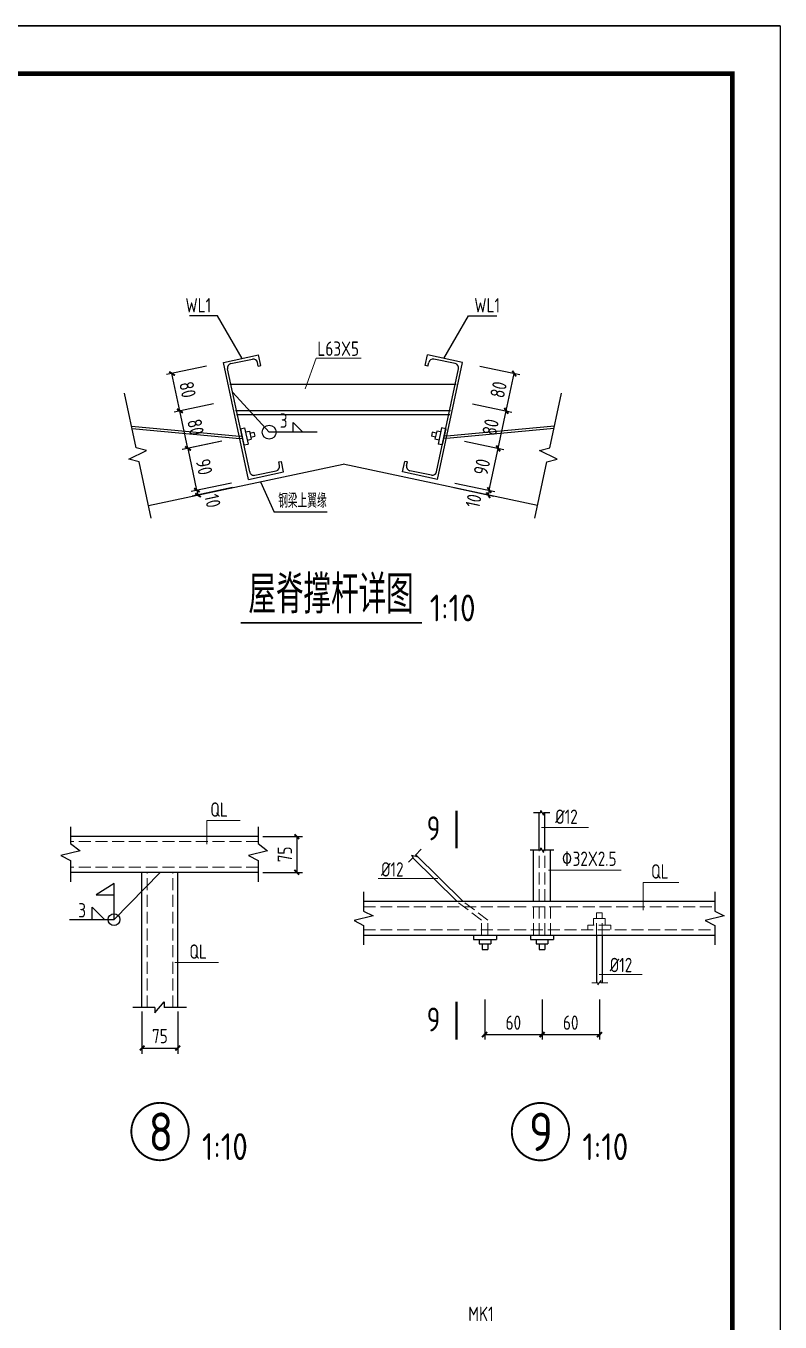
# Model space of a CAD drawing. Header units: millimetres. Extents: x 866561 to 877878, y 40199 to 44891.
# Drawn here: x 875753.6 to 875911.3, y 40531.2 to 40802.1 of the extents above; entities that cross this region are included whole.
import ezdxf

# ---------------------------------------------------------------- set-up
doc = ezdxf.new("R2010")
doc.units = ezdxf.units.MM
doc.header["$LTSCALE"] = 1000
doc.header["$MEASUREMENT"] = 0
doc.linetypes.add('DASH', pattern=[0.35, 0.25, -0.1])
for name, color, linetype, lineweight in [('1', 4, 'Continuous', 70), ('D3', 62, 'Continuous', 9), ('LZ', 64, 'Continuous', 9), ('数字', 3, 'Continuous', 9)]:
    doc.layers.add(name, color=color, linetype=linetype, lineweight=lineweight)
for name, color, linetype in [('D1', 112, 'Continuous'), ('D2', 6, 'Continuous'), ('DIM', 7, 'Continuous'), ('DRAWING0', 112, 'Continuous'), ('PUB_DIM', 3, 'Continuous'), ('THIN', 7, 'Continuous'), ('文字', 7, 'Continuous'), ('桩', 6, 'Continuous')]:
    doc.layers.add(name, color=color, linetype=linetype)
doc.styles.add('GBHZ', font='gbenor.shx', dxfattribs={"width": 0.9, "bigfont": 'gbcbig.shx'})
doc.dimstyles.new('100', dxfattribs={"dimscale": 0, "dimtxt": 3, "dimasz": 0.01, "dimexe": 1, "dimexo": 2, "dimgap": 1, "dimtad": 1, "dimdec": 0, "dimlfac": 100, "dimdsep": 46, "dimtxsty": 'GBHZ', "dimblk": 'JT', "dimcen": -2.5, "dimclrd": 7, "dimclre": 7, "dimclrt": 7, "dimadec": 0, "dimazin": 0, "dimtfac": 1, "dimtdec": 0, "dimtix": 1, "dimtmove": 2, "dimatfit": 3, "dimldrblk": 'JT', "dimfxl": 0, "dimtolj": 1, "dimlwd": -1, "dimlwe": -1, "dimarcsym": 0})
doc.dimstyles.new('Y10', dxfattribs={"dimscale": 0, "dimtxt": 3, "dimasz": 0.01, "dimexe": 1.2, "dimexo": 1, "dimgap": 1, "dimtad": 1, "dimdec": 0, "dimlfac": 10, "dimzin": 0, "dimdsep": 46, "dimtxsty": 'GBHZ', "dimblk1": 'DX', "dimblk2": 'DX', "dimsah": 1, "dimcen": 0.09, "dimdle": 1, "dimadec": 0, "dimazin": 0, "dimtfac": 1, "dimtdec": 0, "dimtix": 1, "dimtmove": 2, "dimatfit": 3, "dimldrblk": 'DX', "dimfxl": 0, "dimtolj": 1, "dimtzin": 0, "dimarcsym": 0})

# ---------------------------------------------------------------- blocks, each defined once
blk = doc.blocks.new('DX')
at = {"color": 0, "linetype": 'ByBlock', "const_width": 40}
blk.add_lwpolyline([(-54, -51), (46, 49)], dxfattribs=at)
blk = doc.blocks.new('*D715')
at = {"layer": 'Defpoints', "color": 0, "linetype": 'ByBlock', "transparency": 16777216}
for p in [(875795.48, 40715.52), (875787.46, 40713.81), (875797.53, 40706.79)]:
    blk.add_point(p, dxfattribs=at)
at = {"layer": 'dim', "color": 0, "linetype": 'ByBlock', "lineweight": -2, "transparency": 16777216}
for p, q in [((875794.5, 40715.31), (875786.29, 40713.56)), ((875789.33, 40705.06), (875787.46, 40713.8)), ((875796.55, 40706.58), (875788.15, 40704.8))]:
    blk.add_line(p, q, dxfattribs=at)
at = {"layer": 'dim', "color": 0, "linetype": 'ByBlock', "lineweight": -2, "transparency": 16777216, "xscale": 0.01, "yscale": 0.01, "zscale": 0.01}
for p, rotation in [((875787.46, 40713.81), 102.017186641582), ((875789.33, 40705.05), 282.017186641582)]:
    blk.add_blockref('DX', p, dxfattribs=dict(at, rotation=rotation))
at = {"layer": 'dim', "color": 0, "linetype": 'ByBlock', "transparency": 16777216, "insert": (875790.84, 40709.95), "char_height": 3, "attachment_point": 5, "rotation": 282.0172, "style": 'GBHZ'}
blk.add_mtext('\\A1;90', dxfattribs=at)
blk = doc.blocks.new('*D716')
at = {"layer": 'Defpoints', "color": 0, "linetype": 'ByBlock', "transparency": 16777216}
for p in [(875793.77, 40723.37), (875785.77, 40721.67), (875795.48, 40715.52)]:
    blk.add_point(p, dxfattribs=at)
at = {"layer": 'dim', "color": 0, "linetype": 'ByBlock', "lineweight": -2, "transparency": 16777216}
for p, q in [((875792.79, 40723.16), (875784.59, 40721.42)), ((875787.44, 40713.81), (875785.77, 40721.66)), ((875794.5, 40715.31), (875786.27, 40713.55))]:
    blk.add_line(p, q, dxfattribs=at)
at = {"layer": 'dim', "color": 0, "linetype": 'ByBlock', "lineweight": -2, "transparency": 16777216, "xscale": 0.01, "yscale": 0.01, "zscale": 0.01}
for p, rotation in [((875785.77, 40721.67), 102.017186641582), ((875787.44, 40713.8), 282.017186641582)]:
    blk.add_blockref('DX', p, dxfattribs=dict(at, rotation=rotation))
at = {"layer": 'dim', "color": 0, "linetype": 'ByBlock', "transparency": 16777216, "insert": (875789.05, 40718.26), "char_height": 3, "attachment_point": 5, "rotation": 282.0172, "style": 'GBHZ'}
blk.add_mtext('\\A1;80', dxfattribs=at)
blk = doc.blocks.new('*D717')
at = {"layer": 'Defpoints', "color": 0, "linetype": 'ByBlock', "transparency": 16777216}
for p in [(875792.31, 40731.24), (875784.1, 40729.49), (875793.77, 40723.37)]:
    blk.add_point(p, dxfattribs=at)
at = {"layer": 'dim', "color": 0, "linetype": 'ByBlock', "lineweight": -2, "transparency": 16777216}
for p, q in [((875791.33, 40731.03), (875782.93, 40729.24)), ((875785.76, 40721.68), (875784.1, 40729.48)), ((875792.79, 40723.16), (875784.59, 40721.42))]:
    blk.add_line(p, q, dxfattribs=at)
at = {"layer": 'dim', "color": 0, "linetype": 'ByBlock', "lineweight": -2, "transparency": 16777216, "xscale": 0.01, "yscale": 0.01, "zscale": 0.01}
for p, rotation in [((875784.1, 40729.49), 102.017186641582), ((875785.77, 40721.67), 282.017186641582)]:
    blk.add_blockref('DX', p, dxfattribs=dict(at, rotation=rotation))
at = {"layer": 'dim', "color": 0, "linetype": 'ByBlock', "transparency": 16777216, "insert": (875787.38, 40726.1), "char_height": 3, "attachment_point": 5, "rotation": 282.0172, "style": 'GBHZ'}
blk.add_mtext('\\A1;80', dxfattribs=at)
blk = doc.blocks.new('*D718')
at = {"layer": 'Defpoints', "color": 0, "linetype": 'ByBlock', "transparency": 16777216}
for p in [(875797.53, 40706.79), (875789.54, 40704.07), (875797.74, 40705.81)]:
    blk.add_point(p, dxfattribs=at)
at = {"layer": 'dim', "color": 0, "linetype": 'ByBlock', "lineweight": -2, "transparency": 16777216}
for p, q in [((875796.55, 40706.58), (875788.15, 40704.8)), ((875796.76, 40705.61), (875788.36, 40703.82)), ((875789.33, 40705.06), (875789.32, 40705.07)), ((875789.33, 40705.05), (875789.54, 40704.07)), ((875789.54, 40704.06), (875789.54, 40704.05))]:
    blk.add_line(p, q, dxfattribs=at)
at = {"layer": 'dim', "color": 0, "linetype": 'ByBlock', "lineweight": -2, "transparency": 16777216, "xscale": 0.01, "yscale": 0.01, "zscale": 0.01}
for p, rotation in [((875789.33, 40705.05), 282.017186641582), ((875789.54, 40704.07), 102.017186641582)]:
    blk.add_blockref('DX', p, dxfattribs=dict(at, rotation=rotation))
at = {"layer": 'dim', "color": 0, "linetype": 'ByBlock', "transparency": 16777216, "insert": (875792.6, 40702.84), "char_height": 3, "attachment_point": 5, "rotation": 282.0172, "style": 'GBHZ'}
blk.add_mtext('\\A1;10', dxfattribs=at)
blk = doc.blocks.new('*D825')
at = {"layer": 'Defpoints', "color": 0, "linetype": 'ByBlock', "transparency": 16777216}
for p in [(875844.29, 40715.52), (875852.31, 40713.81), (875842.24, 40706.79)]:
    blk.add_point(p, dxfattribs=at)
at = {"layer": 'dim', "color": 0, "linetype": 'ByBlock', "lineweight": -2, "transparency": 16777216}
for p, q in [((875845.27, 40715.31), (875853.48, 40713.56)), ((875850.45, 40705.06), (875852.31, 40713.8)), ((875843.22, 40706.58), (875851.62, 40704.8))]:
    blk.add_line(p, q, dxfattribs=at)
at = {"layer": 'dim', "color": 0, "linetype": 'ByBlock', "lineweight": -2, "transparency": 16777216, "xscale": 0.01, "yscale": 0.01, "zscale": 0.01}
for p, rotation in [((875852.31, 40713.81), 77.98281336494435), ((875850.45, 40705.05), 257.9828133649443)]:
    blk.add_blockref('DX', p, dxfattribs=dict(at, rotation=rotation))
at = {"layer": 'dim', "color": 0, "linetype": 'ByBlock', "transparency": 16777216, "insert": (875848.93, 40709.95), "char_height": 3, "attachment_point": 5, "rotation": 77.9828, "style": 'GBHZ'}
blk.add_mtext('\\A1;90', dxfattribs=at)
blk = doc.blocks.new('*D826')
at = {"layer": 'Defpoints', "color": 0, "linetype": 'ByBlock', "transparency": 16777216}
for p in [(875846.01, 40723.37), (875854.01, 40721.67), (875844.29, 40715.52)]:
    blk.add_point(p, dxfattribs=at)
at = {"layer": 'dim', "color": 0, "linetype": 'ByBlock', "lineweight": -2, "transparency": 16777216}
for p, q in [((875846.98, 40723.16), (875855.18, 40721.42)), ((875852.34, 40713.81), (875854.01, 40721.66)), ((875845.27, 40715.31), (875853.51, 40713.55))]:
    blk.add_line(p, q, dxfattribs=at)
at = {"layer": 'dim', "color": 0, "linetype": 'ByBlock', "lineweight": -2, "transparency": 16777216, "xscale": 0.01, "yscale": 0.01, "zscale": 0.01}
for p, rotation in [((875854.01, 40721.67), 77.98281336494435), ((875852.33, 40713.8), 257.9828133649443)]:
    blk.add_blockref('DX', p, dxfattribs=dict(at, rotation=rotation))
at = {"layer": 'dim', "color": 0, "linetype": 'ByBlock', "transparency": 16777216, "insert": (875850.73, 40718.26), "char_height": 3, "attachment_point": 5, "rotation": 77.9828, "style": 'GBHZ'}
blk.add_mtext('\\A1;80', dxfattribs=at)
blk = doc.blocks.new('*D827')
at = {"layer": 'Defpoints', "color": 0, "linetype": 'ByBlock', "transparency": 16777216}
for p in [(875847.47, 40731.24), (875855.67, 40729.49), (875846.01, 40723.37)]:
    blk.add_point(p, dxfattribs=at)
at = {"layer": 'dim', "color": 0, "linetype": 'ByBlock', "lineweight": -2, "transparency": 16777216}
for p, q in [((875848.45, 40731.03), (875856.85, 40729.24)), ((875854.01, 40721.68), (875855.67, 40729.48)), ((875846.98, 40723.16), (875855.18, 40721.42))]:
    blk.add_line(p, q, dxfattribs=at)
at = {"layer": 'dim', "color": 0, "linetype": 'ByBlock', "lineweight": -2, "transparency": 16777216, "xscale": 0.01, "yscale": 0.01, "zscale": 0.01}
for p, rotation in [((875855.67, 40729.49), 77.98281336494435), ((875854.01, 40721.67), 257.9828133649443)]:
    blk.add_blockref('DX', p, dxfattribs=dict(at, rotation=rotation))
at = {"layer": 'dim', "color": 0, "linetype": 'ByBlock', "transparency": 16777216, "insert": (875852.39, 40726.1), "char_height": 3, "attachment_point": 5, "rotation": 77.9828, "style": 'GBHZ'}
blk.add_mtext('\\A1;80', dxfattribs=at)
blk = doc.blocks.new('*D828')
at = {"layer": 'Defpoints', "color": 0, "linetype": 'ByBlock', "transparency": 16777216}
for p in [(875842.24, 40706.79), (875842.03, 40705.81), (875850.24, 40704.07)]:
    blk.add_point(p, dxfattribs=at)
at = {"layer": 'dim', "color": 0, "linetype": 'ByBlock', "lineweight": -2, "transparency": 16777216}
for p, q in [((875843.22, 40706.58), (875851.62, 40704.8)), ((875843.01, 40705.61), (875851.41, 40703.82)), ((875850.24, 40704.06), (875850.23, 40704.05)), ((875850.45, 40705.05), (875850.24, 40704.07)), ((875850.45, 40705.06), (875850.45, 40705.07))]:
    blk.add_line(p, q, dxfattribs=at)
at = {"layer": 'dim', "color": 0, "linetype": 'ByBlock', "lineweight": -2, "transparency": 16777216, "xscale": 0.01, "yscale": 0.01, "zscale": 0.01}
for p, rotation in [((875850.24, 40704.07), 77.98281336494432), ((875850.45, 40705.05), 257.9828133649443)]:
    blk.add_blockref('DX', p, dxfattribs=dict(at, rotation=rotation))
at = {"layer": 'dim', "color": 0, "linetype": 'ByBlock', "transparency": 16777216, "insert": (875847.17, 40702.84), "char_height": 3, "attachment_point": 5, "rotation": 77.9828, "style": 'GBHZ'}
blk.add_mtext('\\A1;10', dxfattribs=at)
blk = doc.blocks.new('JT')
at = {"color": 3}
blk.add_line((-20, 0), (20, 0), dxfattribs=at)
at = {"color": 3, "const_width": 40}
blk.add_lwpolyline([(-53, -53), (53, 53)], dxfattribs=at)
blk = doc.blocks.new('*D932')
at = {"layer": 'Defpoints', "color": 0, "linetype": 'ByBlock', "transparency": 16777216}
for p in [(875861.49, 40600.58, 6.02), (875873.49, 40600.58, 6.02), (875873.49, 40591.26)]:
    blk.add_point(p, dxfattribs=at)
at = {"layer": 'DIM', "color": 7, "linetype": 'ByBlock', "transparency": 16777216}
for p, q in [((875861.49, 40598.58), (875861.49, 40590.26)), ((875873.49, 40598.58), (875873.49, 40590.26)), ((875861.5, 40591.26), (875873.48, 40591.26))]:
    blk.add_line(p, q, dxfattribs=at)
at = {"layer": 'DIM', "color": 7, "linetype": 'ByBlock', "transparency": 16777216, "xscale": 0.01, "yscale": 0.01, "zscale": 0.01, "rotation": 180}
blk.add_blockref('JT', (875861.49, 40591.26), dxfattribs=at)
at = {"layer": 'DIM', "color": 7, "linetype": 'ByBlock', "transparency": 16777216, "xscale": 0.01, "yscale": 0.01, "zscale": 0.01}
blk.add_blockref('JT', (875873.49, 40591.26), dxfattribs=at)
at = {"layer": 'DIM', "color": 7, "linetype": 'ByBlock', "transparency": 16777216, "insert": (875867.49, 40593.76), "char_height": 3, "attachment_point": 5, "style": 'GBHZ'}
blk.add_mtext('\\A1;60', dxfattribs=at)
blk = doc.blocks.new('*D933')
at = {"layer": 'Defpoints', "color": 0, "linetype": 'ByBlock', "transparency": 16777216}
for p in [(875849.49, 40600.58, 6.02), (875861.49, 40600.58, 6.02), (875861.49, 40591.26)]:
    blk.add_point(p, dxfattribs=at)
at = {"layer": 'DIM', "color": 7, "linetype": 'ByBlock', "transparency": 16777216}
for p, q in [((875849.49, 40598.58), (875849.49, 40590.26)), ((875861.49, 40598.58), (875861.49, 40590.26)), ((875849.5, 40591.26), (875861.48, 40591.26))]:
    blk.add_line(p, q, dxfattribs=at)
at = {"layer": 'DIM', "color": 7, "linetype": 'ByBlock', "transparency": 16777216, "xscale": 0.01, "yscale": 0.01, "zscale": 0.01, "rotation": 180}
blk.add_blockref('JT', (875849.49, 40591.26), dxfattribs=at)
at = {"layer": 'DIM', "color": 7, "linetype": 'ByBlock', "transparency": 16777216, "xscale": 0.01, "yscale": 0.01, "zscale": 0.01}
blk.add_blockref('JT', (875861.49, 40591.26), dxfattribs=at)
at = {"layer": 'DIM', "color": 7, "linetype": 'ByBlock', "transparency": 16777216, "insert": (875855.49, 40593.76), "char_height": 3, "attachment_point": 5, "style": 'GBHZ'}
blk.add_mtext('\\A1;60', dxfattribs=at)
blk = doc.blocks.new('*D973')
at = {"layer": 'Defpoints', "color": 0, "linetype": 'ByBlock', "transparency": 16777216}
for p in [(875802.11, 40632.68), (875802.11, 40625.18), (875810.21, 40625.18)]:
    blk.add_point(p, dxfattribs=at)
at = {"layer": 'DIM', "color": 0, "linetype": 'ByBlock', "lineweight": -2, "transparency": 16777216}
for p, q in [((875803.11, 40632.68), (875811.41, 40632.68)), ((875810.21, 40632.67), (875810.21, 40625.19)), ((875803.11, 40625.18), (875811.41, 40625.18))]:
    blk.add_line(p, q, dxfattribs=at)
at = {"layer": 'DIM', "color": 0, "linetype": 'ByBlock', "lineweight": -2, "transparency": 16777216, "xscale": 0.01, "yscale": 0.01, "zscale": 0.01}
for p, rotation in [((875810.21, 40632.68), 90), ((875810.21, 40625.18), 270)]:
    blk.add_blockref('DX', p, dxfattribs=dict(at, rotation=rotation))
at = {"layer": 'DIM', "color": 0, "linetype": 'ByBlock', "transparency": 16777216, "insert": (875807.71, 40628.93), "char_height": 3, "attachment_point": 5, "rotation": 90, "style": 'GBHZ'}
blk.add_mtext('\\A1;75', dxfattribs=at)
blk = doc.blocks.new('*D974')
at = {"layer": 'Defpoints', "color": 0, "linetype": 'ByBlock', "transparency": 16777216}
for p in [(875777.83, 40597.06, -5), (875785.33, 40597.06, -5), (875785.33, 40588.46)]:
    blk.add_point(p, dxfattribs=at)
at = {"layer": 'DIM', "color": 0, "linetype": 'ByBlock', "lineweight": -2, "transparency": 16777216}
for p, q in [((875777.83, 40596.06), (875777.83, 40587.26)), ((875785.33, 40596.06), (875785.33, 40587.26)), ((875777.84, 40588.46), (875785.32, 40588.46))]:
    blk.add_line(p, q, dxfattribs=at)
at = {"layer": 'DIM', "color": 0, "linetype": 'ByBlock', "lineweight": -2, "transparency": 16777216, "xscale": 0.01, "yscale": 0.01, "zscale": 0.01, "rotation": 180}
blk.add_blockref('DX', (875777.83, 40588.46), dxfattribs=at)
at = {"layer": 'DIM', "color": 0, "linetype": 'ByBlock', "lineweight": -2, "transparency": 16777216, "xscale": 0.01, "yscale": 0.01, "zscale": 0.01}
blk.add_blockref('DX', (875785.33, 40588.46), dxfattribs=at)
at = {"layer": 'DIM', "color": 0, "linetype": 'ByBlock', "transparency": 16777216, "insert": (875781.58, 40590.96), "char_height": 3, "attachment_point": 5, "style": 'GBHZ'}
blk.add_mtext('\\A1;75', dxfattribs=at)

msp = doc.modelspace()

# ---------------------------------------------------------------- linework, layer by layer
at = {"color": 0}
for p, q in [((875911.262, 40802.139), (875070.262, 40802.139)), ((875070.262, 40802.139), (875911.262, 40802.139)), ((875911.262, 40802.139), (875911.262, 40208.139))]:
    msp.add_line(p, q, dxfattribs=at)
at = {"color": 251}
for p, q in [((875793.641, 40741.5), (875787.742, 40741.5)), ((875798.8, 40732.622), (875793.641, 40741.5)), ((875840.972, 40732.622), (875846.132, 40741.5)), ((875846.132, 40741.5), (875852.03, 40741.5)), ((875804.443, 40717.211), (875796.808, 40725.506)), ((875814.443, 40717.211), (875804.443, 40717.211)), ((875811.443, 40717.211), (875809.443, 40719.211)), ((875809.443, 40717.211), (875809.443, 40719.211)), ((875779.207, 40701.869), (875819.886, 40710.529)), ((875860.566, 40701.869), (875819.886, 40710.529)), ((875802.597, 40706.848), (875805.481, 40700.49)), ((875816.576, 40700.49), (875805.481, 40700.49))]:
    msp.add_line(p, q, dxfattribs=at)
at = {"color": 0, "const_width": 1}
msp.add_lwpolyline([(875901.262, 40218.139), (875095.262, 40218.139), (875095.262, 40792.139), (875901.262, 40792.139)], close=True, dxfattribs=at)
at = {"linetype": 'ByBlock', "ltscale": 0.5, "const_width": 0.4, "elevation": -5}
msp.add_lwpolyline([(875775.61, 40570.996, 1), (875787.61, 40570.996, 1)], format="xyb", close=True, dxfattribs=at)
at = {"linetype": 'ByBlock', "ltscale": 0.5, "const_width": 0.4}
msp.add_lwpolyline([(875855.162, 40570.97, 1), (875867.162, 40570.97, 1)], format="xyb", close=True, dxfattribs=at)
at = {"color": 251}
msp.add_circle((875804.443, 40717.211), 1.456, dxfattribs=at)
at = {"layer": '1', "color": 2, "const_width": 0.48, "elevation": -6.024}
for points in [[(875843.624, 40630.187), (875843.624, 40638.109)], [(875843.624, 40590.217), (875843.624, 40598.139)]]:
    msp.add_lwpolyline(points, dxfattribs=at)
at = {"layer": 'D1', "color": 251}
for p, q in [((875861.216, 40637.611), (875859.695, 40637.611)), ((875861.216, 40637.611), (875861.216, 40638.079)), ((875861.216, 40638.079), (875861.801, 40637.143)), ((875863.089, 40637.611), (875861.801, 40637.611)), ((875861.801, 40637.143), (875861.801, 40637.611)), ((875861.216, 40630.289), (875861.801, 40629.353)), ((875861.216, 40629.821), (875861.216, 40630.289)), ((875833.544, 40627.288), (875834.563, 40628.317)), ((875835.4, 40628.414), (875834.189, 40628.687)), ((875834.189, 40628.687), (875834.563, 40628.317)), ((875835.026, 40628.784), (875836.23, 40630)), ((875835.026, 40628.784), (875835.4, 40628.414)), ((875861.216, 40629.821), (875859.029, 40629.821)), ((875863.943, 40629.821), (875861.801, 40629.821)), ((875861.801, 40629.353), (875861.801, 40629.821))]:
    msp.add_line(p, q, dxfattribs=at)
at = {"layer": 'D1'}
for p, q in [((875780.523, 40595.836, -5), (875782.503, 40598.084, -5)), ((875782.503, 40598.084, -5), (875782.503, 40596.96, -5)), ((875780.523, 40596.96, -5), (875775.91, 40596.96, -5)), ((875780.523, 40596.96, -5), (875780.523, 40595.836, -5)), ((875787.156, 40596.96, -5), (875782.503, 40596.96, -5))]:
    msp.add_line(p, q, dxfattribs=at)
at = {"layer": 'D2'}
for p, q in [((875794.889, 40731.79), (875802.223, 40733.351)), ((875802.693, 40731.14), (875802.223, 40733.351)), ((875837.079, 40731.14), (875837.55, 40733.351)), ((875844.884, 40731.79), (875837.55, 40733.351)), ((875800.116, 40707.343), (875794.889, 40731.79)), ((875796.44, 40731.537), (875800.909, 40732.489)), ((875802.142, 40731.023), (875801.978, 40731.795)), ((875802.142, 40731.023), (875802.693, 40731.14)), ((875837.631, 40731.023), (875837.079, 40731.14)), ((875837.631, 40731.023), (875837.795, 40731.795)), ((875843.332, 40731.537), (875838.864, 40732.489)), ((875839.656, 40707.343), (875844.884, 40731.79)), ((875800.363, 40708.893), (875795.746, 40730.468)), ((875839.41, 40708.893), (875844.027, 40730.468)), ((875796.227, 40727.216), (875843.545, 40727.216)), ((875797.406, 40721.716), (875842.367, 40721.716)), ((875797.577, 40720.916), (875842.195, 40720.916)), ((875775.673, 40718.47), (875798.215, 40716.354)), ((875775.778, 40717.974), (875798.277, 40715.856)), ((875798.437, 40717.915), (875799.283, 40718.096)), ((875799.283, 40718.096), (875800.004, 40714.71)), ((875799.463, 40717.249), (875800.31, 40717.429)), ((875800.31, 40717.429), (875800.67, 40715.736)), ((875800.4, 40717.006), (875801.247, 40717.186)), ((875801.247, 40717.186), (875801.427, 40716.34)), ((875838.526, 40717.186), (875838.346, 40716.34)), ((875839.373, 40717.006), (875838.526, 40717.186)), ((875839.463, 40717.429), (875839.102, 40715.736)), ((875840.309, 40717.249), (875839.463, 40717.429)), ((875840.489, 40718.096), (875839.769, 40714.71)), ((875841.336, 40717.915), (875840.489, 40718.096)), ((875863.994, 40717.974), (875841.496, 40715.856)), ((875864.1, 40718.47), (875841.558, 40716.354)), ((875798.215, 40716.354), (875798.745, 40716.467)), ((875798.277, 40715.856), (875798.849, 40715.978)), ((875799.158, 40714.529), (875800.004, 40714.71)), ((875799.824, 40715.556), (875800.67, 40715.736)), ((875800.58, 40716.16), (875801.427, 40716.34)), ((875839.193, 40716.16), (875838.346, 40716.34)), ((875839.949, 40715.556), (875839.102, 40715.736)), ((875840.615, 40714.529), (875839.769, 40714.71)), ((875841.496, 40715.856), (875840.924, 40715.978)), ((875841.558, 40716.354), (875841.028, 40716.467)), ((875800.116, 40707.343), (875807.45, 40708.904)), ((875801.432, 40708.199), (875805.9, 40709.15)), ((875806.43, 40710.991), (875806.981, 40711.108)), ((875806.594, 40710.219), (875806.43, 40710.991)), ((875807.45, 40708.904), (875806.981, 40711.108)), ((875832.322, 40708.904), (875832.792, 40711.108)), ((875839.656, 40707.343), (875832.322, 40708.904)), ((875833.343, 40710.991), (875832.792, 40711.108)), ((875833.178, 40710.219), (875833.343, 40710.991)), ((875838.341, 40708.199), (875833.873, 40709.15)), ((875860.901, 40629.821), (875860.901, 40637.622)), ((875862.071, 40629.821), (875862.071, 40637.622)), ((875802.111, 40632.679), (875762.893, 40632.679)), ((875843.643, 40619.138), (875834.468, 40628.221)), ((875844.959, 40619.138), (875835.12, 40628.879)), ((875859.731, 40619.138), (875859.731, 40629.821)), ((875863.241, 40619.138), (875863.241, 40629.821)), ((875802.111, 40625.181), (875762.893, 40625.181)), ((875777.833, 40596.96), (875777.833, 40625.181)), ((875785.332, 40596.96), (875785.332, 40625.181)), ((875824.178, 40619.138), (875859.498, 40619.138)), ((875859.498, 40619.138), (875897.595, 40619.138)), ((875824.178, 40612.026), (875894.546, 40612.026)), ((875824.178, 40612.026), (875897.595, 40612.026)), ((875847.139, 40612.026), (875847.139, 40611.124)), ((875851.947, 40612.026), (875851.947, 40611.124)), ((875859.066, 40612.026), (875859.066, 40611.124)), ((875863.874, 40612.026), (875863.874, 40611.124)), ((875872.87, 40612.026), (875872.87, 40602.109)), ((875874.072, 40612.026), (875874.072, 40602.109)), ((875847.139, 40611.124), (875851.947, 40611.124)), ((875848.341, 40611.124), (875848.341, 40610.222)), ((875848.341, 40610.222), (875850.745, 40610.222)), ((875848.942, 40610.222), (875848.942, 40609.02)), ((875848.942, 40609.02), (875850.144, 40609.02)), ((875850.144, 40610.222), (875850.144, 40609.02)), ((875850.745, 40611.124), (875850.745, 40610.222)), ((875859.066, 40611.124), (875863.874, 40611.124)), ((875860.268, 40611.124), (875860.268, 40610.222)), ((875860.268, 40610.222), (875862.672, 40610.222)), ((875860.869, 40610.222), (875860.869, 40609.02)), ((875860.869, 40609.02), (875862.071, 40609.02)), ((875862.071, 40610.222), (875862.071, 40609.02)), ((875862.672, 40611.124), (875862.672, 40610.222))]:
    msp.add_line(p, q, dxfattribs=at)
for centre, start, end in [((875796.628, 40730.656), 102.01719, 192.01719), ((875801.096, 40731.607), 12.01719, 102.01719), ((875838.677, 40731.607), 77.98281, 167.98281), ((875843.145, 40730.656), 347.98281, 77.98281), ((875801.244, 40709.08), 192.01719, 282.01719), ((875805.713, 40710.032), 282.01719, 12.01719), ((875834.06, 40710.032), 167.98281, 257.98281), ((875838.528, 40709.08), 257.98281, 347.98281)]:
    msp.add_arc(centre, 0.902, start, end, dxfattribs=at)
at = {"layer": 'D3', "color": 251}
for p, q in [((875811.989, 40726.241, -5), (875814.262, 40732.65)), ((875814.262, 40732.65), (875823.681, 40732.648)), ((875871.195, 40634.585), (875861.359, 40634.585)), ((875862.864, 40625.648), (875878.039, 40625.648)), ((875839.706, 40623.913), (875827.19, 40623.913)), ((875882.652, 40623.085, -6.024), (875882.652, 40617.269, -6.024)), ((875882.652, 40623.085, -6.024), (875890.114, 40623.085, -6.024)), ((875882.425, 40603.807), (875873.45, 40603.807))]:
    msp.add_line(p, q, dxfattribs=at)
at = {"layer": 'D3'}
for p, q in [((875791.424, 40636.018), (875798.34, 40636.018)), ((875791.424, 40636.018), (875791.424, 40631.104)), ((875784.698, 40606.326), (875793.82, 40606.326)), ((875871.884, 40602.109), (875873.172, 40602.109)), ((875873.757, 40602.577), (875873.172, 40601.641)), ((875873.172, 40601.641), (875873.172, 40602.109)), ((875873.757, 40602.109), (875873.757, 40602.577)), ((875873.757, 40602.109), (875875.278, 40602.109))]:
    msp.add_line(p, q, dxfattribs=at)
at = {"layer": 'DRAWING0'}
for p, q in [((875781.605, 40625.178), (875771.984, 40615.302, 5)), ((875771.984, 40622.864, 5), (875768.228, 40620.492, 5)), ((875771.984, 40615.302, 5), (875771.984, 40622.864, 5)), ((875768.228, 40620.492, 5), (875771.984, 40620.492, 5)), ((875767.419, 40615.302, 5), (875767.419, 40617.871, 5)), ((875767.419, 40617.871, 5), (875769.988, 40615.302, 5)), ((875762.679, 40615.302, 5), (875771.984, 40615.302, 5))]:
    msp.add_line(p, q, dxfattribs=at)
msp.add_circle((875771.984, 40615.302, 5), 1.238, dxfattribs=at)
msp.add_solid([(875771.984, 40620.492, 5), (875771.984, 40622.864, 5), (875768.228, 40620.492, 5), (875771.984, 40620.492, 5)], dxfattribs=at)
at = {"layer": 'LZ', "linetype": 'DASH', "ltscale": 0.01}
for p, q in [((875802.111, 40631.609), (875762.893, 40631.609)), ((875802.111, 40626.251), (875762.893, 40626.251)), ((875778.904, 40596.96), (875778.904, 40625.181)), ((875784.261, 40596.96), (875784.261, 40625.181))]:
    msp.add_line(p, q, dxfattribs=at)
at = {"layer": 'LZ', "color": 251, "linetype": 'DASH', "ltscale": 0.01}
for p, q in [((875860.901, 40619.138), (875860.901, 40629.821)), ((875862.071, 40619.138), (875862.071, 40629.821)), ((875824.178, 40617.967), (875858.328, 40617.967)), ((875848.827, 40615.194), (875843.643, 40619.138)), ((875850.144, 40615.194), (875844.959, 40619.138)), ((875859.498, 40617.967), (875897.595, 40617.967)), ((875859.731, 40612.026), (875859.731, 40619.138)), ((875860.901, 40612.026), (875860.901, 40619.095)), ((875862.071, 40612.026), (875862.071, 40619.039)), ((875863.241, 40612.026), (875863.241, 40619.039)), ((875848.827, 40612.026), (875848.827, 40615.194)), ((875850.144, 40612.026), (875850.144, 40615.194)), ((875875.875, 40614.13), (875871.067, 40614.13)), ((875871.067, 40613.228), (875871.067, 40614.13)), ((875872.269, 40614.13), (875872.269, 40615.532)), ((875874.673, 40615.532), (875872.269, 40615.532)), ((875872.87, 40612.026), (875872.87, 40616.734)), ((875874.072, 40616.734), (875872.87, 40616.734)), ((875874.072, 40612.026), (875874.072, 40616.734)), ((875874.673, 40614.13), (875874.673, 40615.532)), ((875875.875, 40613.228), (875875.875, 40614.13)), ((875824.178, 40613.196), (875897.595, 40613.196))]:
    msp.add_line(p, q, dxfattribs=at)
at = {"layer": 'THIN'}
for p, q in [((875776.642, 40713.915), (875774.204, 40725.372)), ((875863.13, 40713.915), (875865.569, 40725.372)), ((875775.103, 40711.543), (875778.807, 40713.354)), ((875778.807, 40713.354), (875776.642, 40713.915)), ((875860.966, 40713.354), (875863.13, 40713.915)), ((875864.67, 40711.543), (875860.966, 40713.354)), ((875777.267, 40710.981), (875775.103, 40711.543)), ((875779.775, 40699.201), (875777.267, 40710.981)), ((875859.998, 40699.201), (875862.506, 40710.981)), ((875862.506, 40710.981), (875864.67, 40711.543))]:
    msp.add_line(p, q, dxfattribs=at)
at = {"layer": 'THIN', "linetype": 'ByBlock'}
for p, q in [((875762.893, 40634.679), (875762.893, 40631.18)), ((875802.111, 40634.679), (875802.111, 40631.18)), ((875762.893, 40631.18), (875764.893, 40629.68)), ((875802.111, 40631.18), (875804.111, 40629.68)), ((875764.893, 40629.68), (875760.893, 40628.68)), ((875760.893, 40628.68), (875762.893, 40627.68)), ((875762.893, 40627.68), (875762.893, 40623.181)), ((875804.111, 40629.68), (875800.111, 40628.68)), ((875800.111, 40628.68), (875802.111, 40627.68)), ((875802.111, 40627.68), (875802.111, 40623.181)), ((875824.178, 40621.138), (875824.178, 40617.082)), ((875897.595, 40621.138), (875897.595, 40617.082)), ((875824.178, 40617.082), (875826.178, 40616.082)), ((875897.595, 40617.082), (875899.595, 40616.082)), ((875826.178, 40616.082), (875822.178, 40615.082)), ((875822.178, 40615.082), (875824.178, 40614.082)), ((875824.178, 40614.082), (875824.178, 40610.026)), ((875899.595, 40616.082), (875895.595, 40615.082)), ((875895.595, 40615.082), (875897.595, 40614.082)), ((875897.595, 40614.082), (875897.595, 40610.026))]:
    msp.add_line(p, q, dxfattribs=at)
at = {"layer": '文字', "color": 6, "const_width": 0.32}
msp.add_lwpolyline([(875798.485, 40677.338), (875836.388, 40677.338)], dxfattribs=at)
at = {"layer": '桩'}
for p, q in [((875798.437, 40717.915), (875799.158, 40714.529)), ((875841.336, 40717.915), (875840.615, 40714.529))]:
    msp.add_line(p, q, dxfattribs=at)

# ---------------------------------------------------------------- texts
at = {"color": 251, "style": 'GBHZ', "width": 0.9}
msp.add_text('3', height=3, dxfattribs=at).set_placement((875806.643, 40718.111))
at = {"layer": 'DRAWING0', "style": 'GBHZ', "width": 0.9}
msp.add_text('3', height=3, dxfattribs=at).set_placement((875764.51, 40615.749, 5))
at = {"layer": 'PUB_DIM', "style": 'GBHZ', "width": 0.9}
for p in [(875837.38, 40631.892, -6.024), (875837.38, 40591.922, -6.024)]:
    msp.add_text('9', height=5, dxfattribs=at).set_placement(p)
at = {"layer": '数字', "style": 'GBHZ', "width": 0.9}
for s, p in [('WL1', (875786.926, 40742.239)), ('WL1', (875847.327, 40742.239)), ('L63X5', (875814.521, 40733.165)), ('钢梁上翼缘', (875806.326, 40701.383)), ('QL', (875792.119, 40636.807)), ('%%C12', (875864.238, 40635.317)), ('%%13032X2.5', (875865.561, 40626.525)), ('%%C12', (875827.816, 40624.299)), ('QL', (875884.291, 40623.874, -6.024)), ('QL', (875787.736, 40607.115)), ('%%C12', (875875.644, 40604.313)), ('MK1', (875846.06, 40531.37))]:
    msp.add_text(s, height=3, dxfattribs=at).set_placement(p)
at = {"layer": '文字', "color": 6, "style": 'GBHZ'}
for s, height, p in [('屋脊撑杆详图', 8, (875800.092, 40679.289)), ('1:10', 5.6, (875838.002, 40677.649)), ('8', 8, (875779.215, 40566.962, -5)), ('9', 8, (875858.767, 40566.937)), ('1:10', 5.6, (875790.376, 40565.044, -5.009)), ('1:10', 5.6, (875869.928, 40565.018, -0.009))]:
    msp.add_text(s, height=height, dxfattribs=at).set_placement(p)

# ---------------------------------------------------------------- dimensions: what is measured, and where the dimension line sits
at = {"layer": 'dim', "color": 0, "linetype": 'ByBlock'}
for base, p1, p2, angle, picture, middle in [((875784.1, 40729.493), (875793.767, 40723.372), (875792.305, 40731.24), 102.01719, '*D717', (875787.378, 40726.101)), ((875855.673, 40729.493), (875846.005, 40723.372), (875847.467, 40731.24), 77.98281, '*D827', (875852.395, 40726.101)), ((875785.765, 40721.668), (875795.48, 40715.516), (875793.767, 40723.372), 102.01719, '*D716', (875789.048, 40718.257)), ((875854.007, 40721.668), (875844.293, 40715.516), (875846.005, 40723.372), 77.98281, '*D826', (875850.725, 40718.257)), ((875787.462, 40713.809), (875797.533, 40706.793), (875795.48, 40715.516), 102.01719, '*D715', (875790.84, 40709.948)), ((875852.311, 40713.809), (875842.24, 40706.793), (875844.293, 40715.516), 77.98281, '*D825', (875848.933, 40709.948))]:
    dim = msp.add_linear_dim(base=base, p1=p1, p2=p2, angle=angle, dimstyle='Y10', override={"dimscale": 1}, dxfattribs=at)
    dim.commit()
    dim.dimension.update_dxf_attribs({"geometry": picture, "text_midpoint": middle})
for base, p1, p2, angle, picture, middle in [((875789.536, 40704.068), (875797.533, 40706.793), (875797.741, 40705.815), 282.01719, '*D718', (875792.602, 40702.845)), ((875850.237, 40704.068), (875842.24, 40706.793), (875842.032, 40705.815), 257.98281, '*D828', (875847.171, 40702.845))]:
    dim = msp.add_linear_dim(base=base, p1=p1, p2=p2, angle=angle, dimstyle='Y10', override={"dimscale": 1}, dxfattribs=at)
    dim.commit()
    dim.dimension.update_dxf_attribs({"geometry": picture, "text_midpoint": middle, "dimtype": 160})
at = {"layer": 'DIM', "linetype": 'ByBlock'}
dim = msp.add_linear_dim(base=(875810.211, 40625.181), p1=(875802.111, 40632.679), p2=(875802.111, 40625.181), angle=270, dimstyle='Y10', override={"dimscale": 1}, dxfattribs=at)
dim.commit()
dim.dimension.update_dxf_attribs({"geometry": '*D973', "text_midpoint": (875807.711, 40628.93)})
at = {"layer": 'DIM', "color": 4, "linetype": 'ByBlock'}
for base, p1, p2, picture, middle in [((875861.486, 40591.263, -6.024), (875849.485, 40600.585), (875861.486, 40600.585), '*D933', (875855.486, 40593.763, -6.024)), ((875873.487, 40591.263, -6.024), (875861.486, 40600.585), (875873.487, 40600.585), '*D932', (875867.487, 40593.763, -6.024))]:
    dim = msp.add_linear_dim(base=base, p1=p1, p2=p2, dimstyle='100', override={"dimscale": 1, "dimlfac": 5}, dxfattribs=at)
    dim.commit()
    dim.dimension.update_dxf_attribs({"geometry": picture, "text_midpoint": middle})
at = {"layer": 'DIM', "linetype": 'ByBlock'}
dim = msp.add_linear_dim(base=(875785.332, 40588.461, 5), p1=(875777.833, 40597.059), p2=(875785.332, 40597.059), dimstyle='Y10', override={"dimscale": 1}, dxfattribs=at)
dim.commit()
dim.dimension.update_dxf_attribs({"geometry": '*D974', "text_midpoint": (875781.583, 40590.961, 5)})

doc.saveas('drawing.dxf')
